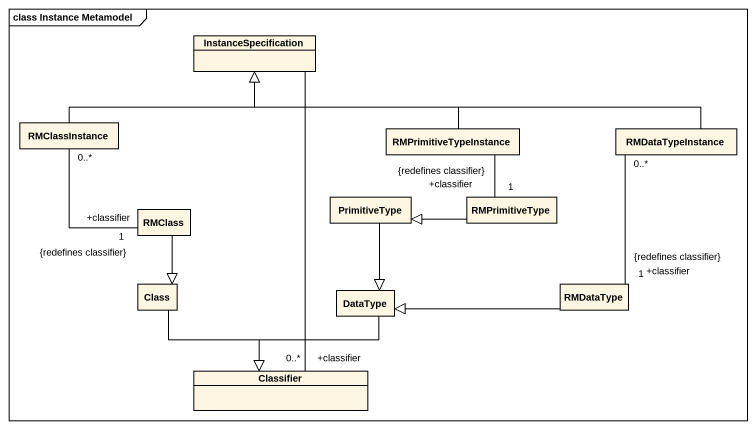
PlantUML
@startuml
mainframe class Instance Metamodel
hide circle
hide empty members
class InstanceSpecification
class RMClassInstance
class RMPrimitiveTypeInstance
class RMDataTypeInstance
class PrimitiveType
class RMPrimitiveType
class RMClass
class "Class" as Class_
class DataType
class RMDataType
class Classifier
InstanceSpecification -- "0..*\n+classifier" Classifier
RMClassInstance -right-|> InstanceSpecification
RMClassInstance "0..*" -- "+classifier\n1\n{redefines classifier}" RMClass
RMPrimitiveTypeInstance -left-|> InstanceSpecification
RMPrimitiveTypeInstance -- "1\n+classifier\n{redefines classifier}" RMPrimitiveType
RMDataTypeInstance -left-|> InstanceSpecification
RMDataTypeInstance "0..*" -- "+classifier\n1\n{redefines classifier}" RMDataType
PrimitiveType --|> DataType
RMPrimitiveType -left-|> PrimitiveType
RMClass --|> Class_
Class_ --|> Classifier
DataType --|> Classifier
RMDataType -left-|> DataType
@enduml
